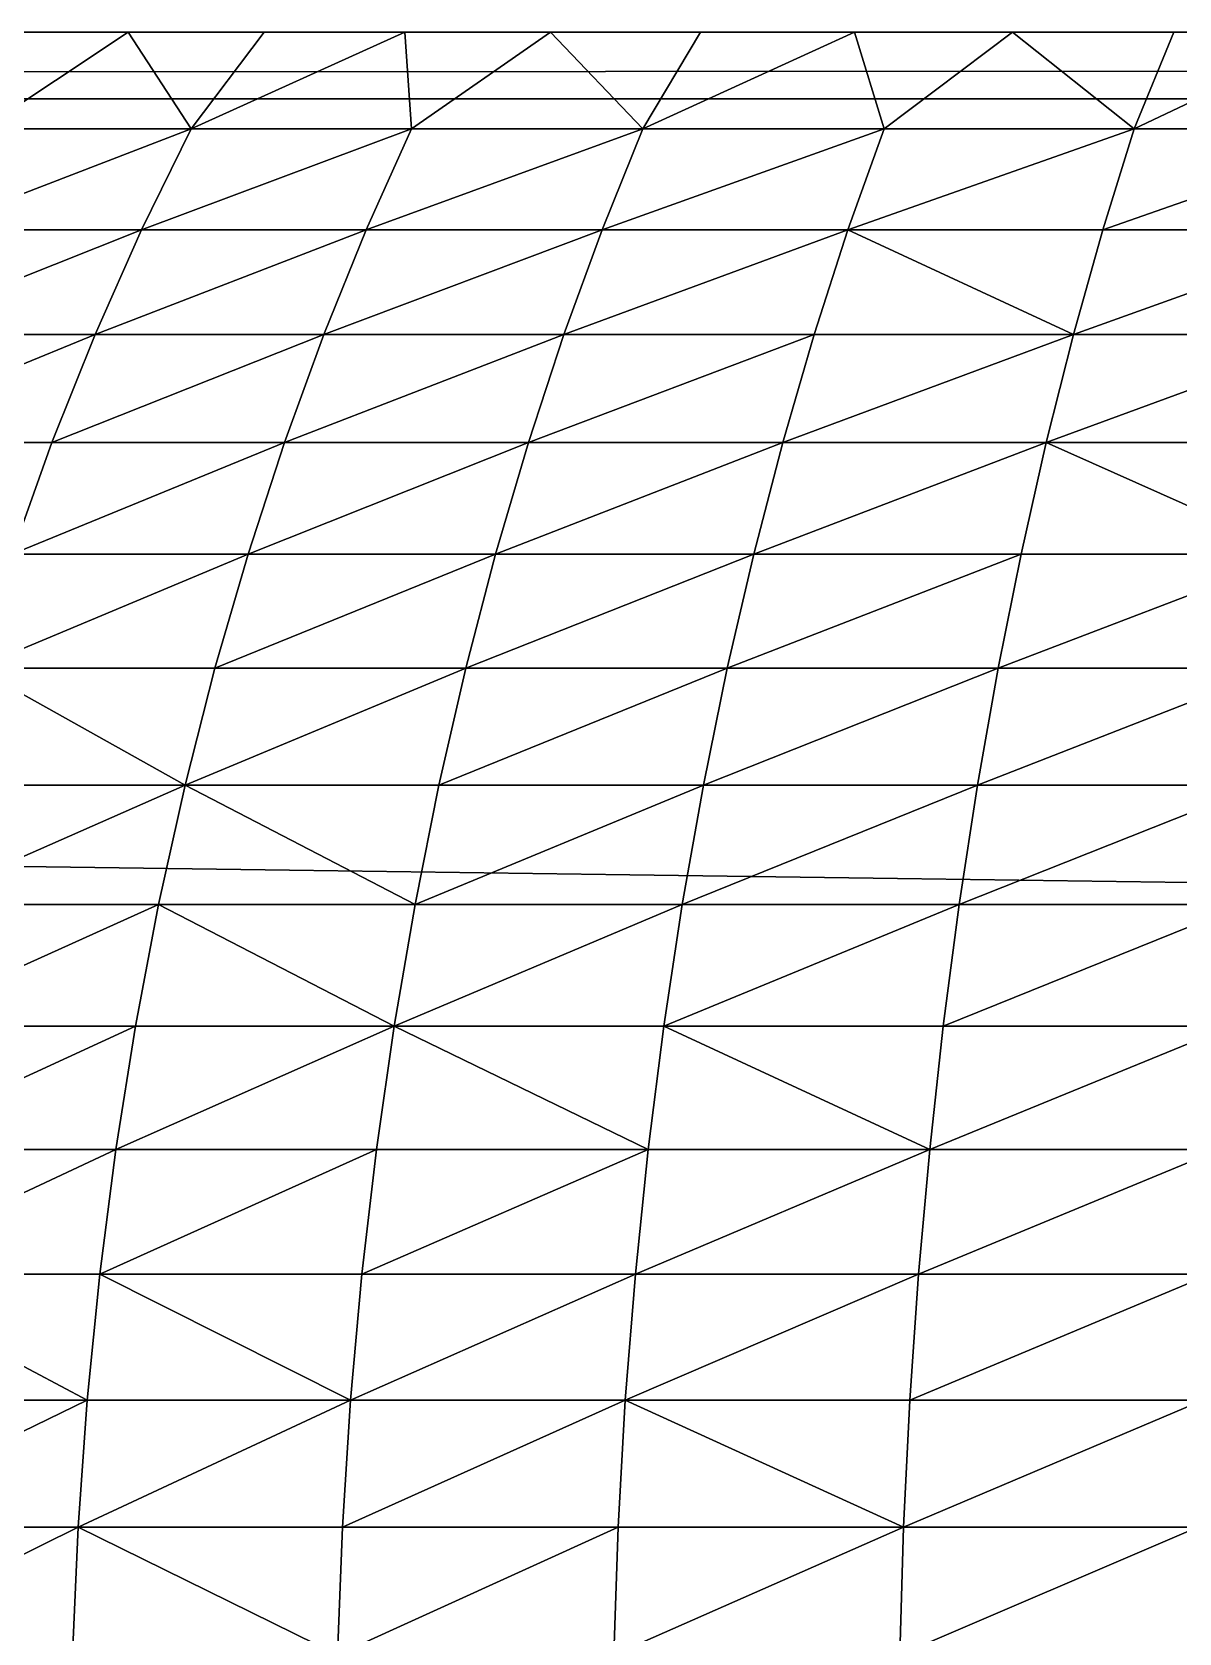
# Model space of a CAD drawing. Header units: metres. Extents: x -40.1 to 40.1, y -46.3 to 46.3.
# Drawn here: x -6.512 to -5.924, y 45.489 to 46.31 of the extents above; entities that cross this region are included whole.
import ezdxf

# ---------------------------------------------------------------- set-up
doc = ezdxf.new("R2010")
doc.units = ezdxf.units.M

msp = doc.modelspace()

# ---------------------------------------------------------------- linework, layer by layer
for points in [[(35.25, 46.31), (-35.25, 46.27569), (-35.25, 46.31), (35.25, 46.31)], [(35.25, 46.31), (35.25, 46.27569), (-35.25, 46.27569), (35.25, 46.31)], [(-35.25, 46.31), (-6.52972, 46.31), (-6.46272, 46.31), (-35.25, 46.31)], [(-35.25, 46.31), (-6.46272, 46.31), (-6.39303, 46.31), (-35.25, 46.31)], [(-35.25, 46.31), (-6.39303, 46.31), (-6.3208, 46.31), (-35.25, 46.31)], [(-35.25, 46.31), (-6.3208, 46.31), (-6.24615, 46.31), (-35.25, 46.31)], [(-35.25, 46.31), (-6.24615, 46.31), (-6.16925, 46.31), (-35.25, 46.31)], [(-35.25, 46.31), (-6.16925, 46.31), (-6.09024, 46.31), (-35.25, 46.31)], [(-35.25, 46.31), (-6.09024, 46.31), (-6.0093, 46.31), (-35.25, 46.31)], [(-35.25, 46.31), (-6.0093, 46.31), (-5.92658, 46.31), (-35.25, 46.31)], [(-35.25, 46.31), (-5.92658, 46.31), (-5.84225, 46.31), (-35.25, 46.31)], [(-35.25, 46.31), (-5.84225, 46.31), (-5.75646, 46.31), (-35.25, 46.31)], [(-35.25, 46.31), (-5.11905, 46.31), (35.25, 46.31), (-35.25, 46.31)], [(-35.25, 46.31), (-5.17011, 46.31), (-5.11905, 46.31), (-35.25, 46.31)], [(-35.25, 46.31), (-5.22114, 46.31), (-5.17011, 46.31), (-35.25, 46.31)], [(-35.25, 46.31), (-5.31192, 46.31), (-5.22114, 46.31), (-35.25, 46.31)], [(-35.25, 46.31), (-5.40233, 46.31), (-5.31192, 46.31), (-35.25, 46.31)], [(-35.25, 46.31), (-5.49216, 46.31), (-5.40233, 46.31), (-35.25, 46.31)], [(-35.25, 46.31), (-5.58125, 46.31), (-5.49216, 46.31), (-35.25, 46.31)], [(-35.25, 46.31), (-5.66941, 46.31), (-5.58125, 46.31), (-35.25, 46.31)], [(-35.25, 46.31), (-5.75646, 46.31), (-5.66941, 46.31), (-35.25, 46.31)], [(-6.53741, 46.2603), (-6.43047, 46.2603), (-6.46272, 46.31), (-6.53741, 46.2603)], [(-6.53741, 46.2603), (-6.46272, 46.31), (-6.52972, 46.31), (-6.53741, 46.2603)], [(-6.43047, 46.2603), (-6.39303, 46.31), (-6.46272, 46.31), (-6.43047, 46.2603)], [(-6.43047, 46.2603), (-6.31741, 46.2603), (-6.3208, 46.31), (-6.43047, 46.2603)], [(-6.43047, 46.2603), (-6.3208, 46.31), (-6.39303, 46.31), (-6.43047, 46.2603)], [(-6.31741, 46.2603), (-6.24615, 46.31), (-6.3208, 46.31), (-6.31741, 46.2603)], [(-6.31741, 46.2603), (-6.19876, 46.2603), (-6.24615, 46.31), (-6.31741, 46.2603)], [(-6.19876, 46.2603), (-6.16925, 46.31), (-6.24615, 46.31), (-6.19876, 46.2603)], [(-6.19876, 46.2603), (-6.09024, 46.31), (-6.16925, 46.31), (-6.19876, 46.2603)], [(-6.19876, 46.2603), (-6.07508, 46.2603), (-6.09024, 46.31), (-6.19876, 46.2603)], [(-6.07508, 46.2603), (-6.0093, 46.31), (-6.09024, 46.31), (-6.07508, 46.2603)], [(-6.07508, 46.2603), (-5.94694, 46.2603), (-6.0093, 46.31), (-6.07508, 46.2603)], [(-5.94694, 46.2603), (-5.92658, 46.31), (-6.0093, 46.31), (-5.94694, 46.2603)], [(-5.94694, 46.2603), (-5.81494, 46.2603), (-5.84225, 46.31), (-5.94694, 46.2603)], [(-5.94694, 46.2603), (-5.84225, 46.31), (-5.92658, 46.31), (-5.94694, 46.2603)], [(-35.25, 46.27569), (35.25, 45.31), (-35.25, 45.31), (-35.25, 46.27569)], [(-35.25, 46.27569), (35.25, 46.27569), (35.25, 45.31), (-35.25, 46.27569)], [(-6.56492, 46.20855), (-6.4559, 46.20855), (-6.43047, 46.2603), (-6.56492, 46.20855)], [(-6.56492, 46.20855), (-6.43047, 46.2603), (-6.53741, 46.2603), (-6.56492, 46.20855)], [(-6.4559, 46.20855), (-6.34065, 46.20855), (-6.31741, 46.2603), (-6.4559, 46.20855)], [(-6.4559, 46.20855), (-6.31741, 46.2603), (-6.43047, 46.2603), (-6.4559, 46.20855)], [(-6.34065, 46.20855), (-6.2197, 46.20855), (-6.19876, 46.2603), (-6.34065, 46.20855)], [(-6.34065, 46.20855), (-6.19876, 46.2603), (-6.31741, 46.2603), (-6.34065, 46.20855)], [(-6.2197, 46.20855), (-6.09362, 46.20855), (-6.07508, 46.2603), (-6.2197, 46.20855)], [(-6.2197, 46.20855), (-6.07508, 46.2603), (-6.19876, 46.2603), (-6.2197, 46.20855)], [(-6.09362, 46.20855), (-5.96299, 46.20855), (-5.94694, 46.2603), (-6.09362, 46.20855)], [(-6.09362, 46.20855), (-5.94694, 46.2603), (-6.07508, 46.2603), (-6.09362, 46.20855)], [(-5.96299, 46.20855), (-5.82843, 46.20855), (-5.81494, 46.2603), (-5.96299, 46.20855)], [(-5.96299, 46.20855), (-5.81494, 46.2603), (-5.94694, 46.2603), (-5.96299, 46.20855)], [(-6.59067, 46.1549), (-6.47971, 46.1549), (-6.4559, 46.20855), (-6.59067, 46.1549)], [(-6.59067, 46.1549), (-6.4559, 46.20855), (-6.56492, 46.20855), (-6.59067, 46.1549)], [(-6.47971, 46.1549), (-6.3624, 46.1549), (-6.34065, 46.20855), (-6.47971, 46.1549)], [(-6.47971, 46.1549), (-6.34065, 46.20855), (-6.4559, 46.20855), (-6.47971, 46.1549)], [(-6.3624, 46.1549), (-6.2393, 46.1549), (-6.2197, 46.20855), (-6.3624, 46.1549)], [(-6.3624, 46.1549), (-6.2197, 46.20855), (-6.34065, 46.20855), (-6.3624, 46.1549)], [(-6.2393, 46.1549), (-6.09362, 46.20855), (-6.2197, 46.20855), (-6.2393, 46.1549)], [(-6.2393, 46.1549), (-6.11097, 46.1549), (-6.09362, 46.20855), (-6.2393, 46.1549)], [(-6.11097, 46.1549), (-5.97802, 46.1549), (-6.09362, 46.20855), (-6.11097, 46.1549)], [(-6.09362, 46.20855), (-5.97802, 46.1549), (-5.96299, 46.20855), (-6.09362, 46.20855)], [(-5.97802, 46.1549), (-5.82843, 46.20855), (-5.96299, 46.20855), (-5.97802, 46.1549)], [(-5.97802, 46.1549), (-5.84106, 46.1549), (-5.82843, 46.20855), (-5.97802, 46.1549)], [(-6.61459, 46.09946), (-6.50182, 46.09946), (-6.47971, 46.1549), (-6.61459, 46.09946)], [(-6.61459, 46.09946), (-6.47971, 46.1549), (-6.59067, 46.1549), (-6.61459, 46.09946)], [(-6.50182, 46.09946), (-6.38261, 46.09946), (-6.3624, 46.1549), (-6.50182, 46.09946)], [(-6.50182, 46.09946), (-6.3624, 46.1549), (-6.47971, 46.1549), (-6.50182, 46.09946)], [(-6.38261, 46.09946), (-6.2393, 46.1549), (-6.3624, 46.1549), (-6.38261, 46.09946)], [(-6.38261, 46.09946), (-6.25751, 46.09946), (-6.2393, 46.1549), (-6.38261, 46.09946)], [(-6.25751, 46.09946), (-6.12709, 46.09946), (-6.11097, 46.1549), (-6.25751, 46.09946)], [(-6.25751, 46.09946), (-6.11097, 46.1549), (-6.2393, 46.1549), (-6.25751, 46.09946)], [(-6.12709, 46.09946), (-5.99198, 46.09946), (-5.97802, 46.1549), (-6.12709, 46.09946)], [(-6.12709, 46.09946), (-5.97802, 46.1549), (-6.11097, 46.1549), (-6.12709, 46.09946)], [(-5.99198, 46.09946), (-5.8528, 46.09946), (-5.84106, 46.1549), (-5.99198, 46.09946)], [(-5.99198, 46.09946), (-5.84106, 46.1549), (-5.97802, 46.1549), (-5.99198, 46.09946)], [(-6.61459, 46.09946), (-6.5222, 46.04237), (-6.50182, 46.09946), (-6.61459, 46.09946)], [(-6.5222, 46.04237), (-6.38261, 46.09946), (-6.50182, 46.09946), (-6.5222, 46.04237)], [(-6.5222, 46.04237), (-6.40123, 46.04237), (-6.38261, 46.09946), (-6.5222, 46.04237)], [(-6.40123, 46.04237), (-6.25751, 46.09946), (-6.38261, 46.09946), (-6.40123, 46.04237)], [(-6.40123, 46.04237), (-6.27428, 46.04237), (-6.25751, 46.09946), (-6.40123, 46.04237)], [(-6.27428, 46.04237), (-6.14195, 46.04237), (-6.12709, 46.09946), (-6.27428, 46.04237)], [(-6.27428, 46.04237), (-6.12709, 46.09946), (-6.25751, 46.09946), (-6.27428, 46.04237)], [(-6.14195, 46.04237), (-6.00485, 46.04237), (-5.99198, 46.09946), (-6.14195, 46.04237)], [(-6.14195, 46.04237), (-5.99198, 46.09946), (-6.12709, 46.09946), (-6.14195, 46.04237)], [(-6.00485, 46.04237), (-5.86361, 46.04237), (-5.99198, 46.09946), (-6.00485, 46.04237)], [(-5.99198, 46.09946), (-5.86361, 46.04237), (-5.8528, 46.09946), (-5.99198, 46.09946)], [(-6.54078, 45.98377), (-6.41821, 45.98377), (-6.40123, 46.04237), (-6.54078, 45.98377)], [(-6.54078, 45.98377), (-6.40123, 46.04237), (-6.5222, 46.04237), (-6.54078, 45.98377)], [(-6.41821, 45.98377), (-6.28958, 45.98377), (-6.27428, 46.04237), (-6.41821, 45.98377)], [(-6.41821, 45.98377), (-6.27428, 46.04237), (-6.40123, 46.04237), (-6.41821, 45.98377)], [(-6.28958, 45.98377), (-6.14195, 46.04237), (-6.27428, 46.04237), (-6.28958, 45.98377)], [(-6.28958, 45.98377), (-6.1555, 45.98377), (-6.14195, 46.04237), (-6.28958, 45.98377)], [(-6.1555, 45.98377), (-6.00485, 46.04237), (-6.14195, 46.04237), (-6.1555, 45.98377)], [(-6.1555, 45.98377), (-6.01658, 45.98377), (-6.00485, 46.04237), (-6.1555, 45.98377)], [(-6.01658, 45.98377), (-5.87348, 45.98377), (-5.86361, 46.04237), (-6.01658, 45.98377)], [(-6.01658, 45.98377), (-5.86361, 46.04237), (-6.00485, 46.04237), (-6.01658, 45.98377)], [(-6.55753, 45.9238), (-6.43352, 45.9238), (-6.54078, 45.98377), (-6.55753, 45.9238)], [(-6.54078, 45.98377), (-6.43352, 45.9238), (-6.41821, 45.98377), (-6.54078, 45.98377)], [(-6.43352, 45.9238), (-6.28958, 45.98377), (-6.41821, 45.98377), (-6.43352, 45.9238)], [(-6.43352, 45.9238), (-6.30337, 45.9238), (-6.28958, 45.98377), (-6.43352, 45.9238)], [(-6.30337, 45.9238), (-6.16771, 45.9238), (-6.1555, 45.98377), (-6.30337, 45.9238)], [(-6.30337, 45.9238), (-6.1555, 45.98377), (-6.28958, 45.98377), (-6.30337, 45.9238)], [(-6.16771, 45.9238), (-6.02715, 45.9238), (-6.01658, 45.98377), (-6.16771, 45.9238)], [(-6.16771, 45.9238), (-6.01658, 45.98377), (-6.1555, 45.98377), (-6.16771, 45.9238)], [(-6.02715, 45.9238), (-5.88236, 45.9238), (-5.87348, 45.98377), (-6.02715, 45.9238)], [(-6.02715, 45.9238), (-5.87348, 45.98377), (-6.01658, 45.98377), (-6.02715, 45.9238)], [(-6.57241, 45.86259), (-6.44711, 45.86259), (-6.43352, 45.9238), (-6.57241, 45.86259)], [(-6.57241, 45.86259), (-6.43352, 45.9238), (-6.55753, 45.9238), (-6.57241, 45.86259)], [(-6.44711, 45.86259), (-6.31562, 45.86259), (-6.43352, 45.9238), (-6.44711, 45.86259)], [(-6.43352, 45.9238), (-6.31562, 45.86259), (-6.30337, 45.9238), (-6.43352, 45.9238)], [(-6.31562, 45.86259), (-6.17855, 45.86259), (-6.16771, 45.9238), (-6.31562, 45.86259)], [(-6.31562, 45.86259), (-6.16771, 45.9238), (-6.30337, 45.9238), (-6.31562, 45.86259)], [(-6.17855, 45.86259), (-6.03654, 45.86259), (-6.02715, 45.9238), (-6.17855, 45.86259)], [(-6.17855, 45.86259), (-6.02715, 45.9238), (-6.16771, 45.9238), (-6.17855, 45.86259)], [(-6.03654, 45.86259), (-5.89026, 45.86259), (-5.88236, 45.9238), (-6.03654, 45.86259)], [(-6.03654, 45.86259), (-5.88236, 45.9238), (-6.02715, 45.9238), (-6.03654, 45.86259)], [(-6.58538, 45.80031), (-6.45896, 45.80031), (-6.44711, 45.86259), (-6.58538, 45.80031)], [(-6.58538, 45.80031), (-6.44711, 45.86259), (-6.57241, 45.86259), (-6.58538, 45.80031)], [(-6.45896, 45.80031), (-6.3263, 45.80031), (-6.44711, 45.86259), (-6.45896, 45.80031)], [(-6.44711, 45.86259), (-6.3263, 45.80031), (-6.31562, 45.86259), (-6.44711, 45.86259)], [(-6.3263, 45.80031), (-6.17855, 45.86259), (-6.31562, 45.86259), (-6.3263, 45.80031)], [(-6.3263, 45.80031), (-6.18801, 45.80031), (-6.17855, 45.86259), (-6.3263, 45.80031)], [(-6.18801, 45.80031), (-6.04473, 45.80031), (-6.03654, 45.86259), (-6.18801, 45.80031)], [(-6.18801, 45.80031), (-6.03654, 45.86259), (-6.17855, 45.86259), (-6.18801, 45.80031)], [(-6.04473, 45.80031), (-5.89026, 45.86259), (-6.03654, 45.86259), (-6.04473, 45.80031)], [(-6.04473, 45.80031), (-5.89714, 45.80031), (-5.89026, 45.86259), (-6.04473, 45.80031)], [(-6.5964, 45.73709), (-6.45896, 45.80031), (-6.58538, 45.80031), (-6.5964, 45.73709)], [(-6.5964, 45.73709), (-6.46903, 45.73709), (-6.45896, 45.80031), (-6.5964, 45.73709)], [(-6.46903, 45.73709), (-6.33537, 45.73709), (-6.3263, 45.80031), (-6.46903, 45.73709)], [(-6.46903, 45.73709), (-6.3263, 45.80031), (-6.45896, 45.80031), (-6.46903, 45.73709)], [(-6.33537, 45.73709), (-6.19604, 45.73709), (-6.3263, 45.80031), (-6.33537, 45.73709)], [(-6.3263, 45.80031), (-6.19604, 45.73709), (-6.18801, 45.80031), (-6.3263, 45.80031)], [(-6.19604, 45.73709), (-6.05169, 45.73709), (-6.18801, 45.80031), (-6.19604, 45.73709)], [(-6.18801, 45.80031), (-6.05169, 45.73709), (-6.04473, 45.80031), (-6.18801, 45.80031)], [(-6.05169, 45.73709), (-5.90299, 45.73709), (-5.89714, 45.80031), (-6.05169, 45.73709)], [(-6.05169, 45.73709), (-5.89714, 45.80031), (-6.04473, 45.80031), (-6.05169, 45.73709)], [(-6.60546, 45.6731), (-6.46903, 45.73709), (-6.5964, 45.73709), (-6.60546, 45.6731)], [(-6.60546, 45.6731), (-6.47731, 45.6731), (-6.46903, 45.73709), (-6.60546, 45.6731)], [(-6.47731, 45.6731), (-6.34283, 45.6731), (-6.33537, 45.73709), (-6.47731, 45.6731)], [(-6.47731, 45.6731), (-6.33537, 45.73709), (-6.46903, 45.73709), (-6.47731, 45.6731)], [(-6.34283, 45.6731), (-6.19604, 45.73709), (-6.33537, 45.73709), (-6.34283, 45.6731)], [(-6.34283, 45.6731), (-6.20264, 45.6731), (-6.19604, 45.73709), (-6.34283, 45.6731)], [(-6.20264, 45.6731), (-6.05741, 45.6731), (-6.05169, 45.73709), (-6.20264, 45.6731)], [(-6.20264, 45.6731), (-6.05169, 45.73709), (-6.19604, 45.73709), (-6.20264, 45.6731)], [(-6.05741, 45.6731), (-5.90299, 45.73709), (-6.05169, 45.73709), (-6.05741, 45.6731)], [(-6.05741, 45.6731), (-5.90779, 45.6731), (-5.90299, 45.73709), (-6.05741, 45.6731)], [(-6.61252, 45.60847), (-6.48377, 45.60847), (-6.60546, 45.6731), (-6.61252, 45.60847)], [(-6.60546, 45.6731), (-6.48377, 45.60847), (-6.47731, 45.6731), (-6.60546, 45.6731)], [(-6.48377, 45.60847), (-6.34865, 45.60847), (-6.47731, 45.6731), (-6.48377, 45.60847)], [(-6.47731, 45.6731), (-6.34865, 45.60847), (-6.34283, 45.6731), (-6.47731, 45.6731)], [(-6.34865, 45.60847), (-6.2078, 45.60847), (-6.20264, 45.6731), (-6.34865, 45.60847)], [(-6.34865, 45.60847), (-6.20264, 45.6731), (-6.34283, 45.6731), (-6.34865, 45.60847)], [(-6.2078, 45.60847), (-6.06187, 45.60847), (-6.05741, 45.6731), (-6.2078, 45.60847)], [(-6.2078, 45.60847), (-6.05741, 45.6731), (-6.20264, 45.6731), (-6.2078, 45.60847)], [(-6.06187, 45.60847), (-5.91154, 45.60847), (-5.90779, 45.6731), (-6.06187, 45.60847)], [(-6.06187, 45.60847), (-5.90779, 45.6731), (-6.05741, 45.6731), (-6.06187, 45.60847)], [(-6.61758, 45.54338), (-6.48839, 45.54338), (-6.48377, 45.60847), (-6.61758, 45.54338)], [(-6.61758, 45.54338), (-6.48377, 45.60847), (-6.61252, 45.60847), (-6.61758, 45.54338)], [(-6.48839, 45.54338), (-6.34865, 45.60847), (-6.48377, 45.60847), (-6.48839, 45.54338)], [(-6.48839, 45.54338), (-6.35281, 45.54338), (-6.34865, 45.60847), (-6.48839, 45.54338)], [(-6.35281, 45.54338), (-6.21148, 45.54338), (-6.2078, 45.60847), (-6.35281, 45.54338)], [(-6.35281, 45.54338), (-6.2078, 45.60847), (-6.34865, 45.60847), (-6.35281, 45.54338)], [(-6.21148, 45.54338), (-6.06506, 45.54338), (-6.2078, 45.60847), (-6.21148, 45.54338)], [(-6.2078, 45.60847), (-6.06506, 45.54338), (-6.06187, 45.60847), (-6.2078, 45.60847)], [(-6.06506, 45.54338), (-5.91423, 45.54338), (-5.91154, 45.60847), (-6.06506, 45.54338)], [(-6.06506, 45.54338), (-5.91154, 45.60847), (-6.06187, 45.60847), (-6.06506, 45.54338)], [(-6.62062, 45.47797), (-6.49117, 45.47797), (-6.48839, 45.54338), (-6.62062, 45.47797)], [(-6.62062, 45.47797), (-6.48839, 45.54338), (-6.61758, 45.54338), (-6.62062, 45.47797)], [(-6.49117, 45.47797), (-6.35532, 45.47797), (-6.48839, 45.54338), (-6.49117, 45.47797)], [(-6.48839, 45.54338), (-6.35532, 45.47797), (-6.35281, 45.54338), (-6.48839, 45.54338)], [(-6.35532, 45.47797), (-6.2137, 45.47797), (-6.21148, 45.54338), (-6.35532, 45.47797)], [(-6.35532, 45.47797), (-6.21148, 45.54338), (-6.35281, 45.54338), (-6.35532, 45.47797)], [(-6.2137, 45.47797), (-6.06698, 45.47797), (-6.06506, 45.54338), (-6.2137, 45.47797)], [(-6.2137, 45.47797), (-6.06506, 45.54338), (-6.21148, 45.54338), (-6.2137, 45.47797)], [(-6.06698, 45.47797), (-5.91423, 45.54338), (-6.06506, 45.54338), (-6.06698, 45.47797)], [(-6.06698, 45.47797), (-5.91584, 45.47797), (-5.91423, 45.54338), (-6.06698, 45.47797)]]:
    msp.add_lwpolyline(points)

doc.saveas('drawing.dxf')
